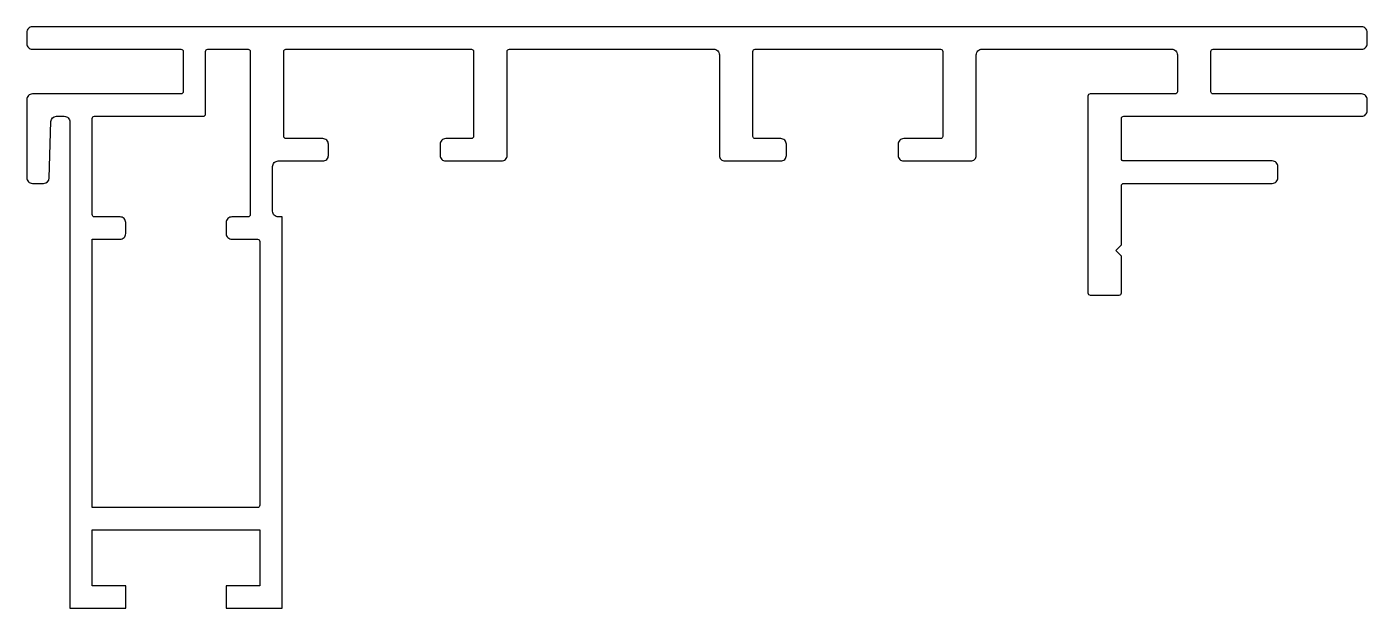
# Model space of a CAD drawing. Header units: millimetres. Extents: x 994 to 1114, y 373 to 425.
import ezdxf

# ---------------------------------------------------------------- set-up
doc = ezdxf.new("R2010")
doc.units = ezdxf.units.MM
doc.linetypes.add('HIDDENNEW0', pattern=[4.5, 1.5, -1.5, 1.5])
doc.layers.add('BEMASSUNG', color=4, linetype='HIDDENNEW0')

msp = doc.modelspace()

# ---------------------------------------------------------------- linework, layer by layer
at = {"layer": 'BEMASSUNG', "color": 0, "linetype": 'ByBlock'}
for points in [[(1003.25, 374.73), (1000.25, 374.73), (1000.25, 379.73), (1015.25, 379.73), (1015.25, 374.73), (1012.25, 374.73), (1012.25, 372.73), (1017.25, 372.73), (1017.25, 407.73), (1016.9, 407.73, -0.414214), (1016.4, 408.23), (1016.4, 412.23, -0.414214), (1016.9, 412.73), (1020.9, 412.73, 0.414214), (1021.4, 413.23), (1021.4, 414.23, 0.414214), (1020.9, 414.73), (1017.6, 414.73, -0.414214), (1017.4, 414.93), (1017.4, 422.53, -0.414214), (1017.6, 422.73), (1034.2, 422.73, -0.414214), (1034.4, 422.53), (1034.4, 414.93, -0.414214), (1034.2, 414.73), (1031.9, 414.73, 0.414214), (1031.4, 414.23), (1031.4, 413.23, 0.414214), (1031.9, 412.73), (1036.9, 412.73, 0.414214), (1037.4, 413.23), (1037.4, 422.53, -0.414214), (1037.6, 422.73), (1055.9, 422.73, -0.414214), (1056.4, 422.23), (1056.4, 413.23, 0.414214), (1056.9, 412.73), (1061.9, 412.73, 0.414214), (1062.4, 413.23), (1062.4, 414.23, 0.414214), (1061.9, 414.73), (1059.6, 414.73, -0.414214), (1059.4, 414.93), (1059.4, 422.53, -0.414214), (1059.6, 422.73), (1076.2, 422.73, -0.414214), (1076.4, 422.53), (1076.4, 414.93, -0.414214), (1076.2, 414.73), (1072.9, 414.73, 0.414214), (1072.4, 414.23), (1072.4, 413.23, 0.414214), (1072.9, 412.73), (1078.9, 412.73, 0.414214), (1079.4, 413.23), (1079.4, 422.23, -0.414214), (1079.9, 422.73), (1096.9, 422.73, -0.414214), (1097.4, 422.23), (1097.4, 418.93, -0.414214), (1097.2, 418.73), (1089.6, 418.73, 0.414214), (1089.4, 418.53), (1089.4, 400.93, 0.414214), (1089.6, 400.73), (1092.2, 400.73, 0.414214), (1092.4, 400.93), (1092.4, 404.23), (1091.9, 404.73), (1092.4, 405.23), (1092.4, 410.53, -0.414214), (1092.6, 410.73), (1105.9, 410.73, 0.414214), (1106.4, 411.23), (1106.4, 412.23, 0.414214), (1105.9, 412.73), (1092.6, 412.73, -0.414214), (1092.4, 412.93), (1092.4, 416.53, -0.414214), (1092.6, 416.73), (1113.9, 416.73, 0.414214), (1114.4, 417.23), (1114.4, 418.23, 0.414214), (1113.9, 418.73), (1100.6, 418.73, -0.414214), (1100.4, 418.93), (1100.4, 422.53, -0.414214), (1100.6, 422.73), (1113.9, 422.73, 0.414214), (1114.4, 423.23), (1114.4, 424.23, 0.414214), (1113.9, 424.73), (994.9, 424.73, 0.414214), (994.4, 424.23), (994.4, 423.23, 0.414214), (994.9, 422.73), (1008.2, 422.73, -0.414214), (1008.4, 422.53), (1008.4, 418.93, -0.414214), (1008.2, 418.73), (994.9, 418.73, 0.414214), (994.4, 418.23), (994.4, 411.23, 0.414214), (994.9, 410.73), (995.9, 410.73, 0.405482), (996.4, 411.22), (996.55, 416.25, -0.405482), (997.05, 416.73), (997.4, 416.73), (997.75, 416.73, -0.414214), (998.25, 416.23), (998.25, 372.73), (1003.25, 372.73)], [(1003.25, 407.23, 0.414214), (1002.75, 407.73), (1000.45, 407.73, -0.414214), (1000.25, 407.93), (1000.25, 416.53, -0.414214), (1000.45, 416.73), (1010.2, 416.73, 0.414214), (1010.4, 416.93), (1010.4, 422.53, -0.414214), (1010.6, 422.73), (1014.2, 422.73, -0.414214), (1014.4, 422.53), (1014.4, 407.93, -0.414214), (1014.2, 407.73), (1012.75, 407.73, 0.414214), (1012.25, 407.23), (1012.25, 406.23, 0.414214), (1012.75, 405.73), (1015.05, 405.73, -0.414214), (1015.25, 405.53), (1015.25, 381.93, -0.414214), (1015.05, 381.73), (1000.25, 381.73), (1000.25, 405.73), (1002.75, 405.73, 0.414214), (1003.25, 406.23)]]:
    msp.add_lwpolyline(points, format="xyb", close=True, dxfattribs=at)

doc.saveas('drawing.dxf')
